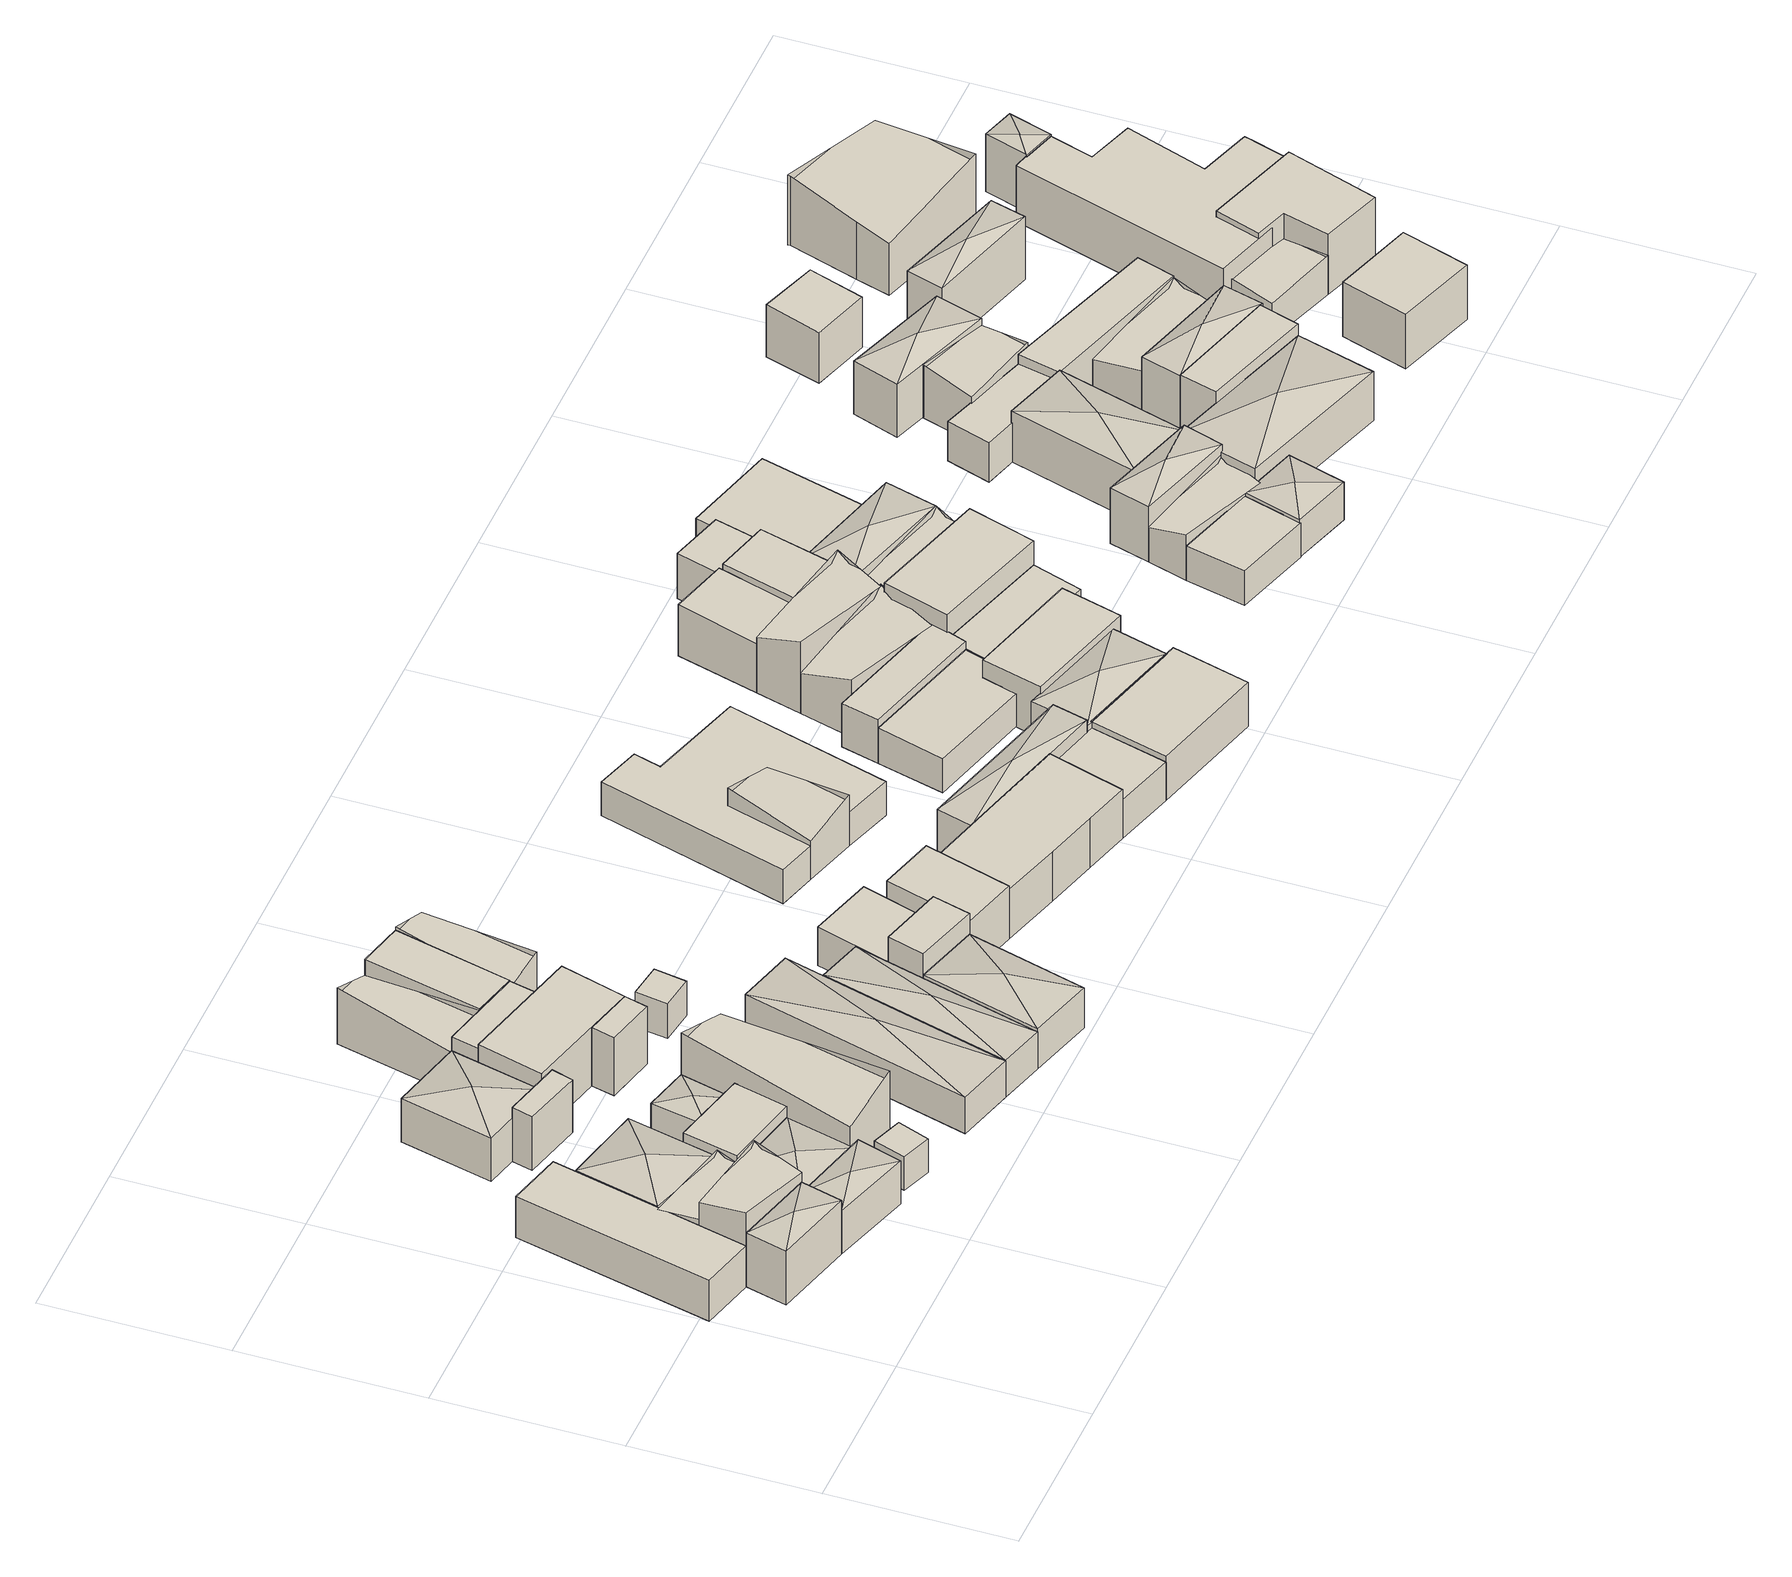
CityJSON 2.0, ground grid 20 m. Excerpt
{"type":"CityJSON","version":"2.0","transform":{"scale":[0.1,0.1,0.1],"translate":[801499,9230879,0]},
"CityObjects":{
"building1":{"type":"Building","attributes":{"Building Type":"Residential","Roof Shape":"hip","Roof Material":"Metal Sheet","Roof Material Code":5,"Roof Direction":"northwest","Building Height":6.71,"Roof Slope":22.4,"Footprint Area":42.58,"Solar PV Capacity Low":5.33,"Solar PV Capacity High":7,"Solar Annual Energy Low":7687,"Solar Annual Energy High":10131,"Suitable PV Area":31.83},"geometry":[{"type":"MultiSurface","lod":"2.2","boundaries":[[[0,1,2,3]],[[3,2,4,5]],[[2,1,6,4]],[[1,0,7,6]],[[0,3,5,7]],[[5,4,8]],[[4,6,8]],[[6,7,8]],[[7,5,8]]]}]},
"building2":{"type":"Building","attributes":{"Building Type":"Residential","Roof Shape":"flat","Roof Material":"Concrete Aluminum Tile","Roof Material Code":2,"Roof Direction":"northwest","Building Height":5.08,"Roof Slope":8.3,"Footprint Area":138.62,"Solar PV Capacity Low":17.36,"Solar PV Capacity High":22.8,"Solar Annual Energy Low":25027,"Solar Annual Energy High":32984,"Suitable PV Area":103.62},"geometry":[{"type":"MultiSurface","lod":"2.2","boundaries":[[[9,10,11,0]],[[0,11,12,13]],[[11,10,14,12]],[[10,9,15,14]],[[9,0,13,15]],[[13,12,14,15]]]}]},
"building3":{"type":"Building","attributes":{"Building Type":"Residential","Roof Shape":"gable","Roof Material":"Concrete Aluminum Tile","Roof Material Code":2,"Roof Direction":"northwest","Building Height":7.9,"Roof Slope":32,"Footprint Area":50.74,"Solar PV Capacity Low":6.35,"Solar PV Capacity High":8.34,"Solar Annual Energy Low":9160,"Solar Annual Energy High":12072,"Suitable PV Area":37.93},"geometry":[{"type":"MultiSurface","lod":"2.2","boundaries":[[[16,0,3,17]],[[17,3,18,19]],[[3,0,20,18]],[[0,16,21,20]],[[16,17,19,21]],[[19,18,20,21]]]}]},
"building4":{"type":"Building","attributes":{"Building Type":"Residential","Roof Shape":"gable","Roof Material":"Metal Sheet","Roof Material Code":5,"Roof Direction":"northwest","Building Height":4.8,"Roof Slope":27.1,"Footprint Area":41.89,"Solar PV Capacity Low":5.24,"Solar PV Capacity High":6.89,"Solar Annual Energy Low":7563,"Solar Annual Energy High":9967,"Suitable PV Area":31.31},"geometry":[{"type":"MultiSurface","lod":"2.2","boundaries":[[[22,16,17,23]],[[23,17,24,25]],[[17,16,26,24]],[[16,22,27,26]],[[22,23,25,27]],[[25,24,26,27]]]}]},
"building5":{"type":"Building","attributes":{"Building Type":"Residential","Roof Shape":"hip","Roof Material":"Metal Sheet","Roof Material Code":5,"Roof Direction":"northwest","Building Height":5.38,"Roof Slope":29.2,"Footprint Area":45.38,"Solar PV Capacity Low":5.68,"Solar PV Capacity High":7.46,"Solar Annual Energy Low":8193,"Solar Annual Energy High":10798,"Suitable PV Area":33.92},"geometry":[{"type":"MultiSurface","lod":"2.2","boundaries":[[[3,2,28,29]],[[29,28,30,31]],[[28,2,32,30]],[[2,3,33,32]],[[3,29,31,33]],[[31,30,34]],[[30,32,34]],[[32,33,34]],[[33,31,34]]]}]},
"building6":{"type":"Building","attributes":{"Building Type":"Residential","Roof Shape":"hip","Roof Material":"Concrete Aluminum Tile","Roof Material Code":2,"Roof Direction":"northwest","Building Height":5.24,"Roof Slope":26.3,"Footprint Area":91.6,"Solar PV Capacity Low":11.47,"Solar PV Capacity High":15.06,"Solar Annual Energy Low":16538,"Solar Annual Energy High":21795,"Suitable PV Area":68.47},"geometry":[{"type":"MultiSurface","lod":"2.2","boundaries":[[[35,22,23,36]],[[36,23,37,38]],[[23,22,39,37]],[[22,35,40,39]],[[35,36,38,40]],[[38,37,41]],[[37,39,41]],[[39,40,41]],[[40,38,41]]]}]},
"building7":{"type":"Building","attributes":{"Building Type":"Residential","Roof Shape":"hip","Roof Material":"Concrete Aluminum Tile","Roof Material Code":2,"Roof Direction":"northwest","Building Height":4.89,"Roof Slope":23,"Footprint Area":67.81,"Solar PV Capacity Low":8.49,"Solar PV Capacity High":11.15,"Solar Annual Energy Low":12242,"Solar Annual Energy High":16134,"Suitable PV Area":50.69},"geometry":[{"type":"MultiSurface","lod":"2.2","boundaries":[[[3,42,43,44]],[[44,43,45,46]],[[43,42,47,45]],[[42,3,48,47]],[[3,44,46,48]],[[46,45,49]],[[45,47,49]],[[47,48,49]],[[48,46,49]]]}]},
"building8":{"type":"Building","attributes":{"Building Type":"Residential","Roof Shape":"flat","Roof Material":"Concrete Aluminum Tile","Roof Material Code":2,"Roof Direction":"northwest","Building Height":6.34,"Roof Slope":10.1,"Footprint Area":53.59,"Solar PV Capacity Low":6.71,"Solar PV Capacity High":8.81,"Solar Annual Energy Low":9676,"Solar Annual Energy High":12752,"Suitable PV Area":40.06},"geometry":[{"type":"MultiSurface","lod":"2.2","boundaries":[[[44,43,50,51]],[[51,50,52,53]],[[50,43,54,52]],[[43,44,55,54]],[[44,51,53,55]],[[53,52,54,55]]]}]},
"building9":{"type":"Building","attributes":{"Building Type":"Residential","Roof Shape":"flat","Roof Material":"Concrete Aluminum Tile","Roof Material Code":2,"Roof Direction":"northwest","Building Height":4.18,"Roof Slope":5.5,"Footprint Area":12.96,"Solar PV Capacity Low":1.62,"Solar PV Capacity High":2.13,"Solar Annual Energy Low":2339,"Solar Annual Energy High":3083,"Suitable PV Area":9.69},"geometry":[{"type":"MultiSurface","lod":"2.2","boundaries":[[[56,57,58,59]],[[59,58,60,61]],[[58,57,62,60]],[[57,56,63,62]],[[56,59,61,63]],[[61,60,62,63]]]}]},
"building10":{"type":"Building","attributes":{"Building Type":"Residential","Roof Shape":"shed","Roof Material":"Concrete Aluminum Tile","Roof Material Code":2,"Roof Direction":"northwest","Building Height":6.65,"Roof Slope":14.9,"Footprint Area":15.87,"Solar PV Capacity Low":1.99,"Solar PV Capacity High":2.61,"Solar Annual Energy Low":2866,"Solar Annual Energy High":3777,"Suitable PV Area":11.86},"geometry":[{"type":"MultiSurface","lod":"2.2","boundaries":[[[64,65,66,67]],[[67,66,68,69]],[[66,65,70,68]],[[65,64,71,70]],[[64,67,69,71]],[[69,68,70,71]]]}]},
"building11":{"type":"Building","attributes":{"Building Type":"Residential","Roof Shape":"hip","Roof Material":"Concrete Aluminum Tile","Roof Material Code":2,"Roof Direction":"northwest","Building Height":5.39,"Roof Slope":24.1,"Footprint Area":88.71,"Solar PV Capacity Low":11.11,"Solar PV Capacity High":14.59,"Solar Annual Energy Low":16016,"Solar Annual Energy High":21107,"Suitable PV Area":66.31},"geometry":[{"type":"MultiSurface","lod":"2.2","boundaries":[[[72,73,74,75]],[[75,74,76,77]],[[74,73,78,76]],[[73,72,79,78]],[[72,75,77,79]],[[77,76,80]],[[76,78,80]],[[78,79,80]],[[79,77,80]]]}]},
"building12":{"type":"Building","attributes":{"Building Type":"Residential","Roof Shape":"hip","Roof Material":"Concrete Aluminum Tile","Roof Material Code":2,"Roof Direction":"northwest","Building Height":4.44,"Roof Slope":22.8,"Footprint Area":30.92,"Solar PV Capacity Low":3.87,"Solar PV Capacity High":5.09,"Solar Annual Energy Low":5583,"Solar Annual Energy High":7358,"Suitable PV Area":23.11},"geometry":[{"type":"MultiSurface","lod":"2.2","boundaries":[[[81,50,82,83]],[[83,82,84,85]],[[82,50,86,84]],[[50,81,87,86]],[[81,83,85,87]],[[85,84,88]],[[84,86,88]],[[86,87,88]],[[87,85,88]]]}]},
"building13":{"type":"Building","attributes":{"Building Type":"Residential","Roof Shape":"gable","Roof Material":"Concrete Glazed Tile","Roof Material Code":1,"Roof Direction":"northwest","Building Height":7.34,"Roof Slope":27.9,"Footprint Area":130.5,"Solar PV Capacity Low":16.34,"Solar PV Capacity High":21.46,"Solar Annual Energy Low":23561,"Solar Annual Energy High":31051,"Suitable PV Area":97.55},"geometry":[{"type":"MultiSurface","lod":"2.2","boundaries":[[[82,89,90,91]],[[91,90,92,93]],[[90,89,94,92]],[[89,82,95,94]],[[82,91,93,95]],[[93,92,94,95]]]}]},
"building14":{"type":"Building","attributes":{"Building Type":"Residential","Roof Shape":"shed","Roof Material":"Concrete Aluminum Tile","Roof Material Code":2,"Roof Direction":"northwest","Building Height":7.16,"Roof Slope":19.9,"Footprint Area":117.68,"Solar PV Capacity Low":14.73,"Solar PV Capacity High":19.35,"Solar Annual Energy Low":21246,"Solar Annual Energy High":28001,"Suitable PV Area":87.97},"geometry":[{"type":"MultiSurface","lod":"2.2","boundaries":[[[96,97,98,99,96,100,101,73]],[[73,101,102,103]],[[101,100,104,102]],[[100,96,105,104]],[[96,99,106,105]],[[99,98,107,106]],[[98,97,108,107]],[[97,96,105,108]],[[96,73,103,105]],[[103,102,104,105,106,107,108,105]]]}]},
"building15":{"type":"Building","attributes":{"Building Type":"Residential","Roof Shape":"flat","Roof Material":"Concrete Aluminum Tile","Roof Material Code":2,"Roof Direction":"northwest","Building Height":7.09,"Roof Slope":14,"Footprint Area":30.61,"Solar PV Capacity Low":3.83,"Solar PV Capacity High":5.03,"Solar Annual Energy Low":5527,"Solar Annual Energy High":7284,"Suitable PV Area":22.88},"geometry":[{"type":"MultiSurface","lod":"2.2","boundaries":[[[101,109,110,74]],[[74,110,111,112]],[[110,109,113,111]],[[109,101,114,113]],[[101,74,112,114]],[[112,111,113,114]]]}]},
"building16":{"type":"Building","attributes":{"Building Type":"Residential","Roof Shape":"gable","Roof Material":"Concrete Aluminum Tile","Roof Material Code":2,"Roof Direction":"northwest","Building Height":5.2,"Roof Slope":33.5,"Footprint Area":63.12,"Solar PV Capacity Low":7.9,"Solar PV Capacity High":10.38,"Solar Annual Energy Low":11396,"Solar Annual Energy High":15019,"Suitable PV Area":47.18},"geometry":[{"type":"MultiSurface","lod":"2.2","boundaries":[[[74,115,116,117]],[[117,116,118,119]],[[116,115,120,118]],[[115,74,121,120]],[[74,117,119,121]],[[119,118,120,121]]]}]},
"building17":{"type":"Building","attributes":{"Building Type":"Residential","Roof Shape":"hip","Roof Material":"Concrete Aluminum Tile","Roof Material Code":2,"Roof Direction":"northwest","Building Height":4.45,"Roof Slope":24.2,"Footprint Area":171.57,"Solar PV Capacity Low":21.48,"Solar PV Capacity High":28.22,"Solar Annual Energy Low":30976,"Solar Annual Energy High":40824,"Suitable PV Area":128.25},"geometry":[{"type":"MultiSurface","lod":"2.2","boundaries":[[[122,123,124,125]],[[125,124,126,127]],[[124,123,128,126]],[[123,122,129,128]],[[122,125,127,129]],[[127,126,130]],[[126,128,130]],[[128,129,130]],[[129,127,130]]]}]},
"building18":{"type":"Building","attributes":{"Building Type":"Residential","Roof Shape":"flat","Roof Material":"Concrete Aluminum Tile","Roof Material Code":2,"Roof Direction":"northwest","Building Height":7.22,"Roof Slope":6,"Footprint Area":68.32,"Solar PV Capacity Low":8.55,"Solar PV Capacity High":11.24,"Solar Annual Energy Low":12335,"Solar Annual Energy High":16257,"Suitable PV Area":51.07},"geometry":[{"type":"MultiSurface","lod":"2.2","boundaries":[[[115,110,131,116]],[[116,131,132,133]],[[131,110,134,132]],[[110,115,135,134]],[[115,116,133,135]],[[133,132,134,135]]]}]},
"building19":{"type":"Building","attributes":{"Building Type":"Residential","Roof Shape":"hip","Roof Material":"Concrete Aluminum Tile","Roof Material Code":2,"Roof Direction":"northwest","Building Height":4.6,"Roof Slope":27.1,"Footprint Area":113.16,"Solar PV Capacity Low":14.17,"Solar PV Capacity High":18.61,"Solar Annual Energy Low":20431,"Solar Annual Energy High":26926,"Suitable PV Area":84.59},"geometry":[{"type":"MultiSurface","lod":"2.2","boundaries":[[[136,137,125,138]],[[138,125,139,140]],[[125,137,141,139]],[[137,136,142,141]],[[136,138,140,142]],[[140,139,143]],[[139,141,143]],[[141,142,143]],[[142,140,143]]]}]},
"building20":{"type":"Building","attributes":{"Building Type":"Residential","Roof Shape":"shed","Roof Material":"Concrete Aluminum Tile","Roof Material Code":2,"Roof Direction":"northwest","Building Height":4.33,"Roof Slope":13.7,"Footprint Area":13.64,"Solar PV Capacity Low":1.71,"Solar PV Capacity High":2.24,"Solar Annual Energy Low":2463,"Solar Annual Energy High":3246,"Suitable PV Area":10.2},"geometry":[{"type":"MultiSurface","lod":"2.2","boundaries":[[[144,145,146,147]],[[147,146,148,149]],[[146,145,150,148]],[[145,144,151,150]],[[144,147,149,151]],[[149,148,150,151]]]}]},
"building21":{"type":"Building","attributes":{"Building Type":"Residential","Roof Shape":"gable","Roof Material":"Concrete Aluminum Tile","Roof Material Code":2,"Roof Direction":"northwest","Building Height":6.19,"Roof Slope":27.2,"Footprint Area":60.08,"Solar PV Capacity Low":7.52,"Solar PV Capacity High":9.88,"Solar Annual Energy Low":10848,"Solar Annual Energy High":14296,"Suitable PV Area":44.91},"geometry":[{"type":"MultiSurface","lod":"2.2","boundaries":[[[152,153,131,110]],[[110,131,154,155]],[[131,153,156,154]],[[153,152,157,156]],[[152,110,155,157]],[[155,154,156,157]]]}]},
"building22":{"type":"Building","attributes":{"Building Type":"Residential","Roof Shape":"hip","Roof Material":"Concrete Aluminum Tile","Roof Material Code":2,"Roof Direction":"northwest","Building Height":5.02,"Roof Slope":29.9,"Footprint Area":100.47,"Solar PV Capacity Low":12.58,"Solar PV Capacity High":16.52,"Solar Annual Energy Low":18139,"Solar Annual Energy High":23906,"Suitable PV Area":75.1},"geometry":[{"type":"MultiSurface","lod":"2.2","boundaries":[[[158,138,159,160]],[[160,159,161,162]],[[159,138,163,161]],[[138,158,164,163]],[[158,160,162,164]],[[162,161,165]],[[161,163,165]],[[163,164,165]],[[164,162,165]]]}]},
"building23":{"type":"Building","attributes":{"Building Type":"Residential","Roof Shape":"shed","Roof Material":"Concrete Aluminum Tile","Roof Material Code":2,"Roof Direction":"northwest","Building Height":7.56,"Roof Slope":10.1,"Footprint Area":31.28,"Solar PV Capacity Low":3.92,"Solar PV Capacity High":5.14,"Solar Annual Energy Low":5648,"Solar Annual Energy High":7443,"Suitable PV Area":23.38},"geometry":[{"type":"MultiSurface","lod":"2.2","boundaries":[[[166,158,160,167]],[[167,160,168,169]],[[160,158,170,168]],[[158,166,171,170]],[[166,167,169,171]],[[169,168,170,171]]]}]},
"building24":{"type":"Building","attributes":{"Building Type":"Residential","Roof Shape":"shed","Roof Material":"Concrete Aluminum Tile","Roof Material Code":2,"Roof Direction":"northwest","Building Height":4.51,"Roof Slope":19.4,"Footprint Area":61.19,"Solar PV Capacity Low":7.66,"Solar PV Capacity High":10.06,"Solar Annual Energy Low":11047,"Solar Annual Energy High":14559,"Suitable PV Area":45.74},"geometry":[{"type":"MultiSurface","lod":"2.2","boundaries":[[[172,166,167,173]],[[173,167,174,175]],[[167,166,176,174]],[[166,172,177,176]],[[172,173,175,177]],[[175,174,176,177]]]}]},
"building25":{"type":"Building","attributes":{"Building Type":"Residential","Roof Shape":"shed","Roof Material":"Concrete Aluminum Tile","Roof Material Code":2,"Roof Direction":"northwest","Building Height":6.58,"Roof Slope":13.1,"Footprint Area":63.07,"Solar PV Capacity Low":7.9,"Solar PV Capacity High":10.37,"Solar Annual Energy Low":11387,"Solar Annual Energy High":15008,"Suitable PV Area":47.15},"geometry":[{"type":"MultiSurface","lod":"2.2","boundaries":[[[178,179,160,180]],[[180,160,181,182]],[[160,179,183,181]],[[179,178,184,183]],[[178,180,182,184]],[[182,181,183,184]]]}]},
"building26":{"type":"Building","attributes":{"Building Type":"Residential","Roof Shape":"shed","Roof Material":"Concrete Aluminum Tile","Roof Material Code":2,"Roof Direction":"northwest","Building Height":6.06,"Roof Slope":15.5,"Footprint Area":154.72,"Solar PV Capacity Low":19.37,"Solar PV Capacity High":25.44,"Solar Annual Energy Low":27933,"Solar Annual Energy High":36813,"Suitable PV Area":115.65},"geometry":[{"type":"MultiSurface","lod":"2.2","boundaries":[[[185,180,186,187,188,189]],[[189,188,190,191]],[[188,187,192,190]],[[187,186,193,192]],[[186,180,194,193]],[[180,185,195,194]],[[185,189,191,195]],[[191,190,192,193,194,195]]]}]},
"building27":{"type":"Building","attributes":{"Building Type":"Residential","Roof Shape":"gable","Roof Material":"Concrete Aluminum Tile","Roof Material Code":2,"Roof Direction":"northwest","Building Height":4.77,"Roof Slope":33.7,"Footprint Area":60.76,"Solar PV Capacity Low":7.61,"Solar PV Capacity High":9.99,"Solar Annual Energy Low":10970,"Solar Annual Energy High":14457,"Suitable PV Area":45.42},"geometry":[{"type":"MultiSurface","lod":"2.2","boundaries":[[[196,197,198,199]],[[199,198,200,201]],[[198,197,202,200]],[[197,196,203,202]],[[196,199,201,203]],[[201,200,202,203]]]}]},
"building28":{"type":"Building","attributes":{"Building Type":"Residential","Roof Shape":"flat","Roof Material":"Concrete Aluminum Tile","Roof Material Code":2,"Roof Direction":"northwest","Building Height":4.23,"Roof Slope":9.2,"Footprint Area":256.7,"Solar PV Capacity Low":32.14,"Solar PV Capacity High":42.21,"Solar Annual Energy Low":46346,"Solar Annual Energy High":61080,"Suitable PV Area":191.88},"geometry":[{"type":"MultiSurface","lod":"2.2","boundaries":[[[204,205,206,207,198,197,196,199,208,209]],[[209,208,210,211]],[[208,199,212,210]],[[199,196,213,212]],[[196,197,214,213]],[[197,198,215,214]],[[198,207,216,215]],[[207,206,217,216]],[[206,205,218,217]],[[205,204,219,218]],[[204,209,211,219]],[[211,210,212,213,214,215,216,217,218,219]]]}]},
"building29":{"type":"Building","attributes":{"Building Type":"Residential","Roof Shape":"hip","Roof Material":"Concrete Aluminum Tile","Roof Material Code":2,"Roof Direction":"northwest","Building Height":6.31,"Roof Slope":20.2,"Footprint Area":74.78,"Solar PV Capacity Low":9.36,"Solar PV Capacity High":12.3,"Solar Annual Energy Low":13501,"Solar Annual Energy High":17793,"Suitable PV Area":55.9},"geometry":[{"type":"MultiSurface","lod":"2.2","boundaries":[[[220,221,222,223]],[[223,222,224,225]],[[222,221,226,224]],[[221,220,227,226]],[[220,223,225,227]],[[225,224,228]],[[224,226,228]],[[226,227,228]],[[227,225,228]]]}]},
"building30":{"type":"Building","attributes":{"Building Type":"Residential","Roof Shape":"flat","Roof Material":"Concrete Aluminum Tile","Roof Material Code":2,"Roof Direction":"northwest","Building Height":4.77,"Roof Slope":12.9,"Footprint Area":60.93,"Solar PV Capacity Low":7.63,"Solar PV Capacity High":10.02,"Solar Annual Energy Low":11001,"Solar Annual Energy High":14498,"Suitable PV Area":45.55},"geometry":[{"type":"MultiSurface","lod":"2.2","boundaries":[[[189,188,229,230]],[[230,229,231,232]],[[229,188,233,231]],[[188,189,234,233]],[[189,230,232,234]],[[232,231,233,234]]]}]},
"building31":{"type":"Building","attributes":{"Building Type":"Residential","Roof Shape":"shed","Roof Material":"Concrete Aluminum Tile","Roof Material Code":2,"Roof Direction":"northwest","Building Height":4.08,"Roof Slope":15.7,"Footprint Area":99.16,"Solar PV Capacity Low":12.42,"Solar PV Capacity High":16.31,"Solar Annual Energy Low":17902,"Solar Annual Energy High":23594,"Suitable PV Area":74.12},"geometry":[{"type":"MultiSurface","lod":"2.2","boundaries":[[[235,236,237,238,239,240]],[[240,239,241,242]],[[239,238,243,241]],[[238,237,244,243]],[[237,236,245,244]],[[236,235,246,245]],[[235,240,242,246]],[[242,241,243,244,245,246]]]}]},
"building32":{"type":"Building","attributes":{"Building Type":"Residential","Roof Shape":"flat","Roof Material":"Concrete Aluminum Tile","Roof Material Code":2,"Roof Direction":"northwest","Building Height":5.47,"Roof Slope":12.7,"Footprint Area":118.41,"Solar PV Capacity Low":14.83,"Solar PV Capacity High":19.47,"Solar Annual Energy Low":21378,"Solar Annual Energy High":28174,"Suitable PV Area":88.51},"geometry":[{"type":"MultiSurface","lod":"2.2","boundaries":[[[230,229,247,248]],[[248,247,249,250]],[[247,229,251,249]],[[229,230,252,251]],[[230,248,250,252]],[[250,249,251,252]]]}]},
"building33":{"type":"Building","attributes":{"Building Type":"Residential","Roof Shape":"shed","Roof Material":"Concrete Aluminum Tile","Roof Material Code":2,"Roof Direction":"northwest","Building Height":5.28,"Roof Slope":11.9,"Footprint Area":61.24,"Solar PV Capacity Low":7.67,"Solar PV Capacity High":10.07,"Solar Annual Energy Low":11057,"Solar Annual Energy High":14572,"Suitable PV Area":45.78},"geometry":[{"type":"MultiSurface","lod":"2.2","boundaries":[[[253,235,240,254]],[[254,240,255,256]],[[240,235,257,255]],[[235,253,258,257]],[[253,254,256,258]],[[256,255,257,258]]]}]},
"building34":{"type":"Building","attributes":{"Building Type":"Residential","Roof Shape":"hip","Roof Material":"Concrete Aluminum Tile","Roof Material Code":2,"Roof Direction":"northwest","Building Height":5.49,"Roof Slope":28.8,"Footprint Area":85.16,"Solar PV Capacity Low":10.66,"Solar PV Capacity High":14,"Solar Annual Energy Low":15375,"Solar Annual Energy High":20264,"Suitable PV Area":63.66},"geometry":[{"type":"MultiSurface","lod":"2.2","boundaries":[[[259,222,260,261]],[[261,260,262,263]],[[260,222,264,262]],[[222,259,265,264]],[[259,261,263,265]],[[263,262,266]],[[262,264,266]],[[264,265,266]],[[265,263,266]]]}]},
"building35":{"type":"Building","attributes":{"Building Type":"Residential","Roof Shape":"gable","Roof Material":"Concrete Aluminum Tile","Roof Material Code":2,"Roof Direction":"northwest","Building Height":5.03,"Roof Slope":34.8,"Footprint Area":78.52,"Solar PV Capacity Low":9.83,"Solar PV Capacity High":12.91,"Solar Annual Energy Low":14176,"Solar Annual Energy High":18683,"Suitable PV Area":58.69},"geometry":[{"type":"MultiSurface","lod":"2.2","boundaries":[[[267,268,254,269]],[[269,254,270,271]],[[254,268,272,270]],[[268,267,273,272]],[[267,269,271,273]],[[271,270,272,273]]]}]},
"building36":{"type":"Building","attributes":{"Building Type":"Residential","Roof Shape":"flat","Roof Material":"Concrete Aluminum Tile","Roof Material Code":2,"Roof Direction":"northwest","Building Height":6.36,"Roof Slope":12.5,"Footprint Area":89.02,"Solar PV Capacity Low":11.15,"Solar PV Capacity High":14.64,"Solar Annual Energy Low":16073,"Solar Annual Energy High":21182,"Suitable PV Area":66.54},"geometry":[{"type":"MultiSurface","lod":"2.2","boundaries":[[[238,274,275,276]],[[276,275,277,278]],[[275,274,279,277]],[[274,238,280,279]],[[238,276,278,280]],[[278,277,279,280]]]}]},
"building37":{"type":"Building","attributes":{"Building Type":"Residential","Roof Shape":"gable","Roof Material":"Concrete Aluminum Tile","Roof Material Code":2,"Roof Direction":"northwest","Building Height":6.94,"Roof Slope":32.2,"Footprint Area":66.82,"Solar PV Capacity Low":8.37,"Solar PV Capacity High":10.99,"Solar Annual Energy Low":12064,"Solar Annual Energy High":15899,"Suitable PV Area":49.95},"geometry":[{"type":"MultiSurface","lod":"2.2","boundaries":[[[281,267,269,282]],[[282,269,283,284]],[[269,267,285,283]],[[267,281,286,285]],[[281,282,284,286]],[[284,283,285,286]]]}]},
"building38":{"type":"Building","attributes":{"Building Type":"Residential","Roof Shape":"shed","Roof Material":"Concrete Aluminum Tile","Roof Material Code":2,"Roof Direction":"northwest","Building Height":6.07,"Roof Slope":19.9,"Footprint Area":62.8,"Solar PV Capacity Low":7.86,"Solar PV Capacity High":10.33,"Solar Annual Energy Low":11337,"Solar Annual Energy High":14942,"Suitable PV Area":46.94},"geometry":[{"type":"MultiSurface","lod":"2.2","boundaries":[[[287,281,288,289]],[[289,288,290,291]],[[288,281,292,290]],[[281,287,293,292]],[[287,289,291,293]],[[291,290,292,293]]]}]},
"building39":{"type":"Building","attributes":{"Building Type":"Residential","Roof Shape":"shed","Roof Material":"Concrete Aluminum Tile","Roof Material Code":2,"Roof Direction":"northwest","Building Height":4.21,"Roof Slope":17.2,"Footprint Area":78.48,"Solar PV Capacity Low":9.83,"Solar PV Capacity High":12.91,"Solar Annual Energy Low":14169,"Solar Annual Energy High":18673,"Suitable PV Area":58.66},"geometry":[{"type":"MultiSurface","lod":"2.2","boundaries":[[[294,239,295,296]],[[296,295,297,298]],[[295,239,299,297]],[[239,294,300,299]],[[294,296,298,300]],[[298,297,299,300]]]}]},
"building40":{"type":"Building","attributes":{"Building Type":"Residential","Roof Shape":"flat","Roof Material":"Concrete Aluminum Tile","Roof Material Code":2,"Roof Direction":"northwest","Building Height":7,"Roof Slope":13.1,"Footprint Area":56.22,"Solar PV Capacity Low":7.04,"Solar PV Capacity High":9.25,"Solar Annual Energy Low":10151,"Solar Annual Energy High":13378,"Suitable PV Area":42.03},"geometry":[{"type":"MultiSurface","lod":"2.2","boundaries":[[[301,282,302,303]],[[303,302,304,305]],[[302,282,306,304]],[[282,301,307,306]],[[301,303,305,307]],[[305,304,306,307]]]}]},
"building41":{"type":"Building","attributes":{"Building Type":"Residential","Roof Shape":"shed","Roof Material":"Concrete Aluminum Tile","Roof Material Code":2,"Roof Direction":"northwest","Building Height":7.43,"Roof Slope":13.7,"Footprint Area":103.97,"Solar PV Capacity Low":13.02,"Solar PV Capacity High":17.1,"Solar Annual Energy Low":18771,"Solar Annual Energy High":24739,"Suitable PV Area":77.72},"geometry":[{"type":"MultiSurface","lod":"2.2","boundaries":[[[308,294,296,309]],[[309,296,310,311]],[[296,294,312,310]],[[294,308,313,312]],[[308,309,311,313]],[[311,310,312,313]]]}]},
"building42":{"type":"Building","attributes":{"Building Type":"Residential","Roof Shape":"flat","Roof Material":"Concrete Aluminum Tile","Roof Material Code":2,"Roof Direction":"northwest","Building Height":5.64,"Roof Slope":11.1,"Footprint Area":33.25,"Solar PV Capacity Low":4.16,"Solar PV Capacity High":5.47,"Solar Annual Energy Low":6003,"Solar Annual Energy High":7912,"Suitable PV Area":24.85},"geometry":[{"type":"MultiSurface","lod":"2.2","boundaries":[[[314,303,302,315]],[[315,302,316,317]],[[302,303,318,316]],[[303,314,319,318]],[[314,315,317,319]],[[317,316,318,319]]]}]},
"building43":{"type":"Building","attributes":{"Building Type":"Residential","Roof Shape":"gable","Roof Material":"Concrete Aluminum Tile","Roof Material Code":2,"Roof Direction":"northwest","Building Height":4.27,"Roof Slope":25.8,"Footprint Area":55.14,"Solar PV Capacity Low":6.9,"Solar PV Capacity High":9.07,"Solar Annual Energy Low":9956,"Solar Annual Energy High":13121,"Suitable PV Area":41.22},"geometry":[{"type":"MultiSurface","lod":"2.2","boundaries":[[[308,309,320,321]],[[321,320,322,323]],[[320,309,324,322]],[[309,308,325,324]],[[308,321,323,325]],[[323,322,324,325]]]}]},
"building44":{"type":"Building","attributes":{"Building Type":"Residential","Roof Shape":"hip","Roof Material":"Clay Tile Shingle","Roof Material Code":3,"Roof Direction":"northwest","Building Height":5.92,"Roof Slope":23.9,"Footprint Area":78.84,"Solar PV Capacity Low":9.87,"Solar PV Capacity High":12.96,"Solar Annual Energy Low":14234,"Solar Annual Energy High":18759,"Suitable PV Area":58.93},"geometry":[{"type":"MultiSurface","lod":"2.2","boundaries":[[[326,321,320,327]],[[327,320,322,328]],[[320,321,329,322]],[[321,326,330,329]],[[326,327,328,330]],[[328,322,331]],[[322,329,331]],[[329,330,331]],[[330,328,331]]]}]},
"building45":{"type":"Building","attributes":{"Building Type":"Residential","Roof Shape":"flat","Roof Material":"Concrete Aluminum Tile","Roof Material Code":2,"Roof Direction":"northwest","Building Height":4.55,"Roof Slope":10.4,"Footprint Area":138.83,"Solar PV Capacity Low":17.38,"Solar PV Capacity High":22.83,"Solar Annual Energy Low":25065,"Solar Annual Energy High":33033,"Suitable PV Area":103.77},"geometry":[{"type":"MultiSurface","lod":"2.2","boundaries":[[[326,332,333,334]],[[334,333,335,336]],[[333,332,337,335]],[[332,326,338,337]],[[326,334,336,338]],[[336,335,337,338]]]}]},
"building46":{"type":"Building","attributes":{"Building Type":"Residential","Roof Shape":"flat","Roof Material":"Concrete Aluminum Tile","Roof Material Code":2,"Roof Direction":"northwest","Building Height":4.33,"Roof Slope":7.6,"Footprint Area":59.54,"Solar PV Capacity Low":7.45,"Solar PV Capacity High":9.79,"Solar Annual Energy Low":10749,"Solar Annual Energy High":14167,"Suitable PV Area":44.51},"geometry":[{"type":"MultiSurface","lod":"2.2","boundaries":[[[339,340,341,342]],[[342,341,343,344]],[[341,340,345,343]],[[340,339,346,345]],[[339,342,344,346]],[[344,343,345,346]]]}]},
"building47":{"type":"Building","attributes":{"Building Type":"Residential","Roof Shape":"gable","Roof Material":"Concrete Aluminum Tile","Roof Material Code":2,"Roof Direction":"northwest","Building Height":4.31,"Roof Slope":25,"Footprint Area":52.06,"Solar PV Capacity Low":6.52,"Solar PV Capacity High":8.56,"Solar Annual Energy Low":9398,"Solar Annual Energy High":12386,"Suitable PV Area":38.91},"geometry":[{"type":"MultiSurface","lod":"2.2","boundaries":[[[347,339,348,349]],[[349,348,350,351]],[[348,339,352,350]],[[339,347,353,352]],[[347,349,351,353]],[[351,350,352,353]]]}]},
"building48":{"type":"Building","attributes":{"Building Type":"Residential","Roof Shape":"hip","Roof Material":"Concrete Aluminum Tile","Roof Material Code":2,"Roof Direction":"northwest","Building Height":6.93,"Roof Slope":26.2,"Footprint Area":54.16,"Solar PV Capacity Low":6.78,"Solar PV Capacity High":8.91,"Solar Annual Energy Low":9778,"Solar Annual Energy High":12886,"Suitable PV Area":40.48},"geometry":[{"type":"MultiSurface","lod":"2.2","boundaries":[[[354,355,347,349]],[[349,347,356,357]],[[347,355,358,356]],[[355,354,359,358]],[[354,349,357,359]],[[357,356,360]],[[356,358,360]],[[358,359,360]],[[359,357,360]]]}]},
"building49":{"type":"Building","attributes":{"Building Type":"Residential","Roof Shape":"hip","Roof Material":"Concrete Aluminum Tile","Roof Material Code":2,"Roof Direction":"northwest","Building Height":4.66,"Roof Slope":26.4,"Footprint Area":46.32,"Solar PV Capacity Low":5.8,"Solar PV Capacity High":7.62,"Solar Annual Energy Low":8363,"Solar Annual Energy High":11022,"Suitable PV Area":34.62},"geometry":[{"type":"MultiSurface","lod":"2.2","boundaries":[[[361,362,363,342]],[[342,363,364,365]],[[363,362,366,364]],[[362,361,367,366]],[[361,342,365,367]],[[365,364,368]],[[364,366,368]],[[366,367,368]],[[367,365,368]]]}]},
"building50":{"type":"Building","attributes":{"Building Type":"Residential","Roof Shape":"hip","Roof Material":"Concrete Aluminum Tile","Roof Material Code":2,"Roof Direction":"northwest","Building Height":6.34,"Roof Slope":24.4,"Footprint Area":114.61,"Solar PV Capacity Low":14.35,"Solar PV Capacity High":18.85,"Solar Annual Energy Low":20692,"Solar Annual Energy High":27270,"Suitable PV Area":85.67},"geometry":[{"type":"MultiSurface","lod":"2.2","boundaries":[[[369,370,371,372]],[[372,371,373,374]],[[371,370,375,373]],[[370,369,376,375]],[[369,372,374,376]],[[374,373,377]],[[373,375,377]],[[375,376,377]],[[376,374,377]]]}]},
"building51":{"type":"Building","attributes":{"Building Type":"Residential","Roof Shape":"flat","Roof Material":"Concrete Aluminum Tile","Roof Material Code":2,"Roof Direction":"northwest","Building Height":4.86,"Roof Slope":7.4,"Footprint Area":54.42,"Solar PV Capacity Low":6.81,"Solar PV Capacity High":8.95,"Solar Annual Energy Low":9825,"Solar Annual Energy High":12948,"Suitable PV Area":40.68},"geometry":[{"type":"MultiSurface","lod":"2.2","boundaries":[[[378,379,380,372]],[[372,380,381,382]],[[380,379,383,381]],[[379,378,384,383]],[[378,372,382,384]],[[382,381,383,384]]]}]},
"building52":{"type":"Building","attributes":{"Building Type":"Residential","Roof Shape":"hip","Roof Material":"Concrete Glazed Tile","Roof Material Code":1,"Roof Direction":"northwest","Building Height":6.15,"Roof Slope":21.7,"Footprint Area":162.99,"Solar PV Capacity Low":20.41,"Solar PV Capacity High":26.8,"Solar Annual Energy Low":29427,"Solar Annual Energy High":38782,"Suitable PV Area":121.83},"geometry":[{"type":"MultiSurface","lod":"2.2","boundaries":[[[385,386,387,388]],[[388,387,389,390]],[[387,386,391,389]],[[386,385,392,391]],[[385,388,390,392]],[[390,389,393]],[[389,391,393]],[[391,392,393]],[[392,390,393]]]}]},
"building53":{"type":"Building","attributes":{"Building Type":"Residential","Roof Shape":"gable","Roof Material":"Concrete Aluminum Tile","Roof Material Code":2,"Roof Direction":"northwest","Building Height":5.73,"Roof Slope":32.4,"Footprint Area":50.79,"Solar PV Capacity Low":6.36,"Solar PV Capacity High":8.35,"Solar Annual Energy Low":9169,"Solar Annual Energy High":12084,"Suitable PV Area":37.96},"geometry":[{"type":"MultiSurface","lod":"2.2","boundaries":[[[394,395,396,397]],[[397,396,398,399]],[[396,395,400,398]],[[395,394,401,400]],[[394,397,399,401]],[[399,398,400,401]]]}]},
"building54":{"type":"Building","attributes":{"Building Type":"Residential","Roof Shape":"flat","Roof Material":"Concrete Aluminum Tile","Roof Material Code":2,"Roof Direction":"northwest","Building Height":7.49,"Roof Slope":14.7,"Footprint Area":56.9,"Solar PV Capacity Low":7.12,"Solar PV Capacity High":9.36,"Solar Annual Energy Low":10273,"Solar Annual Energy High":13539,"Suitable PV Area":42.53},"geometry":[{"type":"MultiSurface","lod":"2.2","boundaries":[[[402,403,388,404]],[[404,388,405,406]],[[388,403,407,405]],[[403,402,408,407]],[[402,404,406,408]],[[406,405,407,408]]]}]},
"building55":{"type":"Building","attributes":{"Building Type":"Residential","Roof Shape":"hip","Roof Material":"Concrete Aluminum Tile","Roof Material Code":2,"Roof Direction":"northwest","Building Height":6.6,"Roof Slope":25.5,"Footprint Area":67.94,"Solar PV Capacity Low":8.51,"Solar PV Capacity High":11.17,"Solar Annual Energy Low":12266,"Solar Annual Energy High":16166,"Suitable PV Area":50.79},"geometry":[{"type":"MultiSurface","lod":"2.2","boundaries":[[[409,410,411,396]],[[396,411,412,413]],[[411,410,414,412]],[[410,409,415,414]],[[409,396,413,415]],[[413,412,416]],[[412,414,416]],[[414,415,416]],[[415,413,416]]]}]},
"building56":{"type":"Building","attributes":{"Building Type":"Residential","Roof Shape":"hip","Roof Material":"Concrete Aluminum Tile","Roof Material Code":2,"Roof Direction":"northwest","Building Height":7.45,"Roof Slope":24.9,"Footprint Area":60.29,"Solar PV Capacity Low":7.55,"Solar PV Capacity High":9.92,"Solar Annual Energy Low":10885,"Solar Annual Energy High":14346,"Suitable PV Area":45.07},"geometry":[{"type":"MultiSurface","lod":"2.2","boundaries":[[[402,417,418,419]],[[419,418,420,421]],[[418,417,422,420]],[[417,402,423,422]],[[402,419,421,423]],[[421,420,424]],[[420,422,424]],[[422,423,424]],[[423,421,424]]]}]},
"building57":{"type":"Building","attributes":{"Building Type":"Residential","Roof Shape":"gable","Roof Material":"Concrete Aluminum Tile","Roof Material Code":2,"Roof Direction":"northwest","Building Height":4.07,"Roof Slope":26.4,"Footprint Area":76.43,"Solar PV Capacity Low":9.57,"Solar PV Capacity High":12.57,"Solar Annual Energy Low":13800,"Solar Annual Energy High":18187,"Suitable PV Area":57.13},"geometry":[{"type":"MultiSurface","lod":"2.2","boundaries":[[[425,419,418,426]],[[426,418,427,428]],[[418,419,429,427]],[[419,425,430,429]],[[425,426,428,430]],[[428,427,429,430]]]}]},
"building58":{"type":"Building","attributes":{"Building Type":"Residential","Roof Shape":"shed","Roof Material":"Concrete Glazed Tile","Roof Material Code":1,"Roof Direction":"northwest","Building Height":6.26,"Roof Slope":13.8,"Footprint Area":42.91,"Solar PV Capacity Low":5.37,"Solar PV Capacity High":7.06,"Solar Annual Energy Low":7747,"Solar Annual Energy High":10209,"Suitable PV Area":32.07},"geometry":[{"type":"MultiSurface","lod":"2.2","boundaries":[[[431,432,433,434]],[[434,433,435,436]],[[433,432,437,435]],[[432,431,438,437]],[[431,434,436,438]],[[436,435,437,438]]]}]},
"building59":{"type":"Building","attributes":{"Building Type":"Residential","Roof Shape":"shed","Roof Material":"Concrete Aluminum Tile","Roof Material Code":2,"Roof Direction":"northwest","Building Height":5.87,"Roof Slope":12.1,"Footprint Area":81.93,"Solar PV Capacity Low":10.26,"Solar PV Capacity High":13.47,"Solar Annual Energy Low":14793,"Solar Annual Energy High":19495,"Suitable PV Area":61.25},"geometry":[{"type":"MultiSurface","lod":"2.2","boundaries":[[[439,372,426,440]],[[440,426,441,442]],[[426,372,443,441]],[[372,439,444,443]],[[439,440,442,444]],[[442,441,443,444]]]}]},
"building60":{"type":"Building","attributes":{"Building Type":"Residential","Roof Shape":"flat","Roof Material":"Concrete Aluminum Tile","Roof Material Code":2,"Roof Direction":"northwest","Building Height":6.75,"Roof Slope":5.2,"Footprint Area":72.52,"Solar PV Capacity Low":9.08,"Solar PV Capacity High":11.93,"Solar Annual Energy Low":13094,"Solar Annual Energy High":17256,"Suitable PV Area":54.21},"geometry":[{"type":"MultiSurface","lod":"2.2","boundaries":[[[445,446,447,448]],[[448,447,449,450]],[[447,446,451,449]],[[446,445,452,451]],[[445,448,450,452]],[[450,449,451,452]]]}]},
"building61":{"type":"Building","attributes":{"Building Type":"Residential","Roof Shape":"hip","Roof Material":"Concrete Glazed Tile","Roof Material Code":1,"Roof Direction":"northwest","Building Height":7.8,"Roof Slope":28.4,"Footprint Area":54.67,"Solar PV Capacity Low":6.84,"Solar PV Capacity High":8.99,"Solar Annual Energy Low":9870,"Solar Annual Energy High":13007,"Suitable PV Area":40.86},"geometry":[{"type":"MultiSurface","lod":"2.2","boundaries":[[[453,454,455,456]],[[456,455,457,458]],[[455,454,459,457]],[[454,453,460,459]],[[453,456,458,460]],[[458,457,461]],[[457,459,461]],[[459,460,461]],[[460,458,461]]]}]},
"building62":{"type":"Building","attributes":{"Building Type":"Residential","Roof Shape":"gable","Roof Material":"Concrete Aluminum Tile","Roof Material Code":2,"Roof Direction":"northwest","Building Height":4.38,"Roof Slope":26.8,"Footprint Area":43.13,"Solar PV Capacity Low":5.4,"Solar PV Capacity High":7.09,"Solar Annual Energy Low":7787,"Solar Annual Energy High":10263,"Suitable PV Area":32.24},"geometry":[{"type":"MultiSurface","lod":"2.2","boundaries":[[[462,463,464,465]],[[465,464,466,467]],[[464,463,468,466]],[[463,462,469,468]],[[462,465,467,469]],[[467,466,468,469]]]}]},
"building63":{"type":"Building","attributes":{"Building Type":"Residential","Roof Shape":"shed","Roof Material":"Concrete Aluminum Tile","Roof Material Code":2,"Roof Direction":"northwest","Building Height":7.47,"Roof Slope":12,"Footprint Area":95.8,"Solar PV Capacity Low":11.99,"Solar PV Capacity High":15.75,"Solar Annual Energy Low":17296,"Solar Annual Energy High":22795,"Suitable PV Area":71.61},"geometry":[{"type":"MultiSurface","lod":"2.2","boundaries":[[[470,471,465,464,472,473]],[[473,472,474,475]],[[472,464,476,474]],[[464,465,477,476]],[[465,471,478,477]],[[471,470,479,478]],[[470,473,475,479]],[[475,474,476,477,478,479]]]}]},
"building64":{"type":"Building","attributes":{"Building Type":"Residential","Roof Shape":"gable","Roof Material":"Concrete Glazed Tile","Roof Material Code":1,"Roof Direction":"northwest","Building Height":6.5,"Roof Slope":34.7,"Footprint Area":164.47,"Solar PV Capacity Low":20.59,"Solar PV Capacity High":27.05,"Solar Annual Energy Low":29693,"Solar Annual Energy High":39133,"Suitable PV Area":122.94},"geometry":[{"type":"MultiSurface","lod":"2.2","boundaries":[[[480,481,482,483,484,485]],[[485,484,486,487]],[[484,483,488,486]],[[483,482,489,488]],[[482,481,490,489]],[[481,480,491,490]],[[480,485,487,491]],[[487,486,488,489,490,491]]]}]},
"building65":{"type":"Building","attributes":{"Building Type":"Residential","Roof Shape":"flat","Roof Material":"Concrete Glazed Tile","Roof Material Code":1,"Roof Direction":"northwest","Building Height":6.97,"Roof Slope":12.1,"Footprint Area":301.94,"Solar PV Capacity Low":37.8,"Solar PV Capacity High":49.65,"Solar Annual Energy Low":54513,"Solar Annual Energy High":71843,"Suitable PV Area":225.7},"geometry":[{"type":"MultiSurface","lod":"2.2","boundaries":[[[492,493,494,495,496,497,498,499,500,501,502,503,504,505]],[[505,504,506,507]],[[504,503,508,506]],[[503,502,509,508]],[[502,501,510,509]],[[501,500,511,510]],[[500,499,512,511]],[[499,498,513,512]],[[498,497,514,513]],[[497,496,515,514]],[[496,495,516,515]],[[495,494,517,516]],[[494,493,518,517]],[[493,492,519,518]],[[492,505,507,519]],[[507,506,508,509,510,511,512,513,514,515,516,517,518,519]]]}]},
"building66":{"type":"Building","attributes":{"Building Type":"Residential","Roof Shape":"hip","Roof Material":"Concrete Glazed Tile","Roof Material Code":1,"Roof Direction":"northwest","Building Height":7.19,"Roof Slope":25.1,"Footprint Area":19.33,"Solar PV Capacity Low":2.42,"Solar PV Capacity High":3.18,"Solar Annual Energy Low":3489,"Solar Annual Energy High":4598,"Suitable PV Area":14.45},"geometry":[{"type":"MultiSurface","lod":"2.2","boundaries":[[[503,502,501,520,521]],[[521,520,522,523]],[[520,501,524,522]],[[501,502,525,524]],[[502,503,526,525]],[[503,521,523,526]],[[523,522,527]],[[522,524,527]],[[524,525,527]],[[525,526,527]],[[526,523,527]]]}]}
},
"vertices":[
[61,175,0],[49,130,0],[138,107,0],[150,152,0],[138,107,67],[150,152,67],[49,130,67],[61,175,67],[100,141,73],
[113,391,0],[52,406,0],[1,190,0],[1,190,51],[61,175,51],[52,406,51],[113,391,51],
[74,228,0],[165,206,0],[150,152,79],[165,206,91],[61,175,92],[74,228,79],
[85,274,0],[174,247,0],[165,206,48],[174,247,60],[74,228,58],[85,274,48],
[227,80,0],[242,129,0],[227,80,54],[242,129,54],[138,107,54],[150,152,54],[189,117,60],
[107,366,0],[197,346,0],[174,247,52],[197,346,52],[85,274,52],[107,366,52],[141,308,63],
[235,130,0],[255,206,0],[169,225,0],[255,206,49],[169,225,49],[235,130,49],[150,152,49],[202,178,57],
[269,265,0],[183,285,0],[269,265,63],[183,285,63],[255,206,63],[169,225,63],
[293,107,0],[259,119,0],[247,84,0],[280,72,0],[247,84,42],[280,72,42],[259,119,42],[293,107,42],
[150,426,0],[216,410,0],[222,433,0],[156,449,0],[222,433,67],[156,449,67],[216,410,66],[150,426,67],
[121,457,0],[205,437,0],[229,538,0],[146,558,0],[229,538,54],[146,558,54],[205,437,54],[121,457,54],[175,497,64],
[222,276,0],[284,325,0],[234,337,0],[284,325,44],[234,337,44],[269,265,44],[222,276,44],[252,301,50],
[236,135,0],[301,119,0],[349,309,0],[301,119,96],[349,309,73],[236,135,73],[284,325,96],
[342,404,0],[287,417,0],[281,392,0],[336,379,0],[360,475,0],[222,508,0],[222,508,76],[205,437,74],[360,475,75],[342,404,72],[336,379,72],[281,392,72],[287,417,73],
[319,485,0],[326,515,0],[326,515,71],[229,538,71],[319,485,71],[222,508,71],
[276,527,0],[306,655,0],[260,666,0],[306,655,52],[260,666,70],[276,527,70],[229,538,52],
[479,292,0],[415,309,0],[346,59,0],[410,42,0],[346,59,45],[410,42,45],[415,309,45],[479,292,45],[412,175,56],
[357,643,0],[357,643,72],[306,655,72],[326,515,72],[276,527,72],
[517,235,0],[467,249,0],[460,28,0],[410,42,46],[460,28,46],[467,249,46],[517,235,46],[464,138,56],
[421,404,0],[383,409,0],[378,374,0],[416,369,0],[378,374,43],[416,369,43],[383,409,44],[421,404,44],
[370,504,0],[401,633,0],[357,643,76],[326,515,62],[401,633,62],[370,504,76],
[496,158,0],[532,8,0],[568,138,0],[532,8,50],[568,138,50],[460,28,50],[496,158,50],[514,83,60],
[507,198,0],[579,179,0],[568,138,76],[579,179,76],[496,158,76],[507,198,77],
[529,278,0],[601,258,0],[579,179,45],[601,258,48],[507,198,46],[529,278,48],
[656,215,0],[594,232,0],[630,121,0],[568,138,66],[630,121,66],[594,232,68],[656,215,68],
[652,201,0],[697,102,0],[756,86,0],[807,72,0],[830,155,0],[807,72,61],[830,155,63],[756,86,61],[697,102,61],[630,121,62],[652,201,64],
[733,406,0],[674,424,0],[646,329,0],[705,312,0],[646,329,48],[705,312,64],[674,424,64],[733,406,48],
[705,504,0],[714,534,0],[664,549,0],[603,341,0],[760,295,0],[812,473,0],[760,295,42],[812,473,42],[705,312,42],[733,406,42],[674,424,42],[646,329,42],[603,341,42],[664,549,42],[714,534,42],[705,504,42],
[715,226,0],[704,187,0],[889,139,0],[899,177,0],[889,139,63],[899,177,63],[704,187,63],[715,226,63],[802,182,69],
[874,53,0],[897,138,0],[874,53,48],[897,138,48],[807,72,48],[830,155,48],
[829,329,0],[810,256,0],[926,225,0],[936,263,0],[958,257,0],[968,292,0],[958,257,42],[968,292,43],[936,263,42],[926,225,41],[810,256,42],[829,329,44],
[1004,18,0],[1027,103,0],[1004,18,55],[1027,103,55],[874,53,55],[897,138,55],
[840,370,0],[982,332,0],[968,292,53],[982,332,54],[829,329,54],[840,370,54],
[905,202,0],[1016,105,0],[1033,167,0],[1016,105,55],[1033,167,55],[889,139,55],[905,202,55],[961,153,64],
[872,424,0],[856,366,0],[998,390,0],[982,332,50],[998,390,72],[856,366,72],[872,424,50],
[918,197,0],[1044,163,0],[1062,229,0],[1044,163,64],[1062,229,64],[918,197,64],[936,263,64],
[886,474,0],[1012,439,0],[998,390,69],[1012,439,89],[872,424,89],[886,474,69],
[911,563,0],[952,456,0],[976,546,0],[952,456,61],[976,546,63],[886,474,61],[911,563,64],
[974,313,0],[1091,221,0],[1107,275,0],[1091,221,42],[1107,275,44],[958,257,43],[974,313,45],
[951,456,0],[1036,526,0],[975,542,0],[1036,526,70],[975,542,70],[1012,439,70],[951,456,70],
[995,385,0],[1128,348,0],[1107,275,74],[1128,348,76],[974,313,75],[995,385,77],
[990,594,0],[1050,577,0],[1036,526,56],[1050,577,56],[975,542,56],[990,594,56],
[1139,386,0],[1006,424,0],[1139,386,59],[1006,424,43],[1128,348,43],[995,385,59],
[1023,478,0],[1155,443,0],[1155,443,59],[1006,424,59],[1023,478,59],[1081,433,67],
[1129,449,0],[1162,572,0],[1057,600,0],[1162,572,45],[1057,600,45],[1129,449,45],[1023,478,45],
[1185,149,0],[1170,84,0],[1255,59,0],[1274,123,0],[1255,59,43],[1274,123,43],[1170,84,43],[1185,149,43],
[1198,192,0],[1297,116,0],[1309,159,0],[1297,116,43],[1309,159,57],[1185,149,57],[1198,192,43],
[1323,203,0],[1211,236,0],[1198,192,69],[1309,159,69],[1211,236,69],[1323,203,69],[1260,198,77],
[1255,60,0],[1322,40,0],[1341,103,0],[1341,103,47],[1274,123,47],[1322,40,47],[1255,60,47],[1298,81,54],
[1291,367,0],[1248,223,0],[1322,201,0],[1364,345,0],[1322,201,63],[1364,345,63],[1248,223,63],[1291,367,63],[1306,284,74],
[1377,390,0],[1271,424,0],[1255,376,0],[1255,376,49],[1364,345,49],[1271,424,49],[1377,390,49],
[1320,206,0],[1295,120,0],[1469,65,0],[1494,151,0],[1469,65,61],[1494,151,61],[1295,120,61],[1320,206,61],[1395,135,73],
[1304,412,0],[1389,387,0],[1406,440,0],[1322,468,0],[1406,440,57],[1322,468,66],[1389,387,65],[1304,412,57],
[1384,230,0],[1373,189,0],[1508,195,0],[1494,151,75],[1508,195,75],[1373,189,75],[1384,230,75],
[1422,492,0],[1304,532,0],[1286,481,0],[1286,481,66],[1406,440,66],[1304,532,66],[1422,492,66],[1354,486,75],
[1512,194,0],[1524,238,0],[1397,274,0],[1524,238,74],[1397,274,74],[1512,194,74],[1384,230,74],[1454,234,82],
[1414,330,0],[1537,294,0],[1524,238,41],[1537,294,57],[1397,274,57],[1414,330,41],
[1354,640,0],[1335,579,0],[1399,559,0],[1418,619,0],[1399,559,63],[1418,619,64],[1335,579,63],[1354,640,65],
[1374,391,0],[1549,335,0],[1537,294,59],[1549,335,60],[1364,345,60],[1374,391,61],
[1575,136,0],[1551,63,0],[1640,34,0],[1664,108,0],[1640,34,68],[1664,108,68],[1551,63,68],[1575,136,68],
[1433,526,0],[1421,486,0],[1548,449,0],[1559,488,0],[1548,449,78],[1559,488,78],[1421,486,78],[1433,526,78],[1490,487,85],
[1564,248,0],[1548,198,0],[1628,171,0],[1641,221,0],[1628,171,49],[1641,221,44],[1548,198,44],[1564,248,50],
[1621,282,0],[1605,233,0],[1695,148,0],[1727,248,0],[1695,148,75],[1727,248,77],[1628,171,75],[1641,221,76],[1605,233,76],[1621,282,77],
[1516,679,0],[1516,676,0],[1491,599,0],[1480,562,0],[1608,522,0],[1645,638,0],[1608,522,87],[1645,638,65],[1480,562,65],[1491,599,72],[1516,676,86],[1516,679,87],
[1710,200,0],[1739,291,0],[1740,294,0],[1741,298,0],[1739,299,0],[1683,317,0],[1714,407,0],[1662,424,0],[1676,469,0],[1677,471,0],[1640,482,0],[1641,483,0],[1625,487,0],[1551,249,0],[1625,487,70],[1551,249,70],[1641,483,70],[1640,482,70],[1677,471,70],[1676,469,70],[1662,424,70],[1714,407,70],[1683,317,70],[1739,299,70],[1741,298,70],[1740,294,70],[1739,291,70],[1710,200,70],
[1692,519,0],[1656,530,0],[1692,519,72],[1656,530,72],[1677,471,72],[1640,482,72],[1641,483,72],[1661,497,77]
]}
